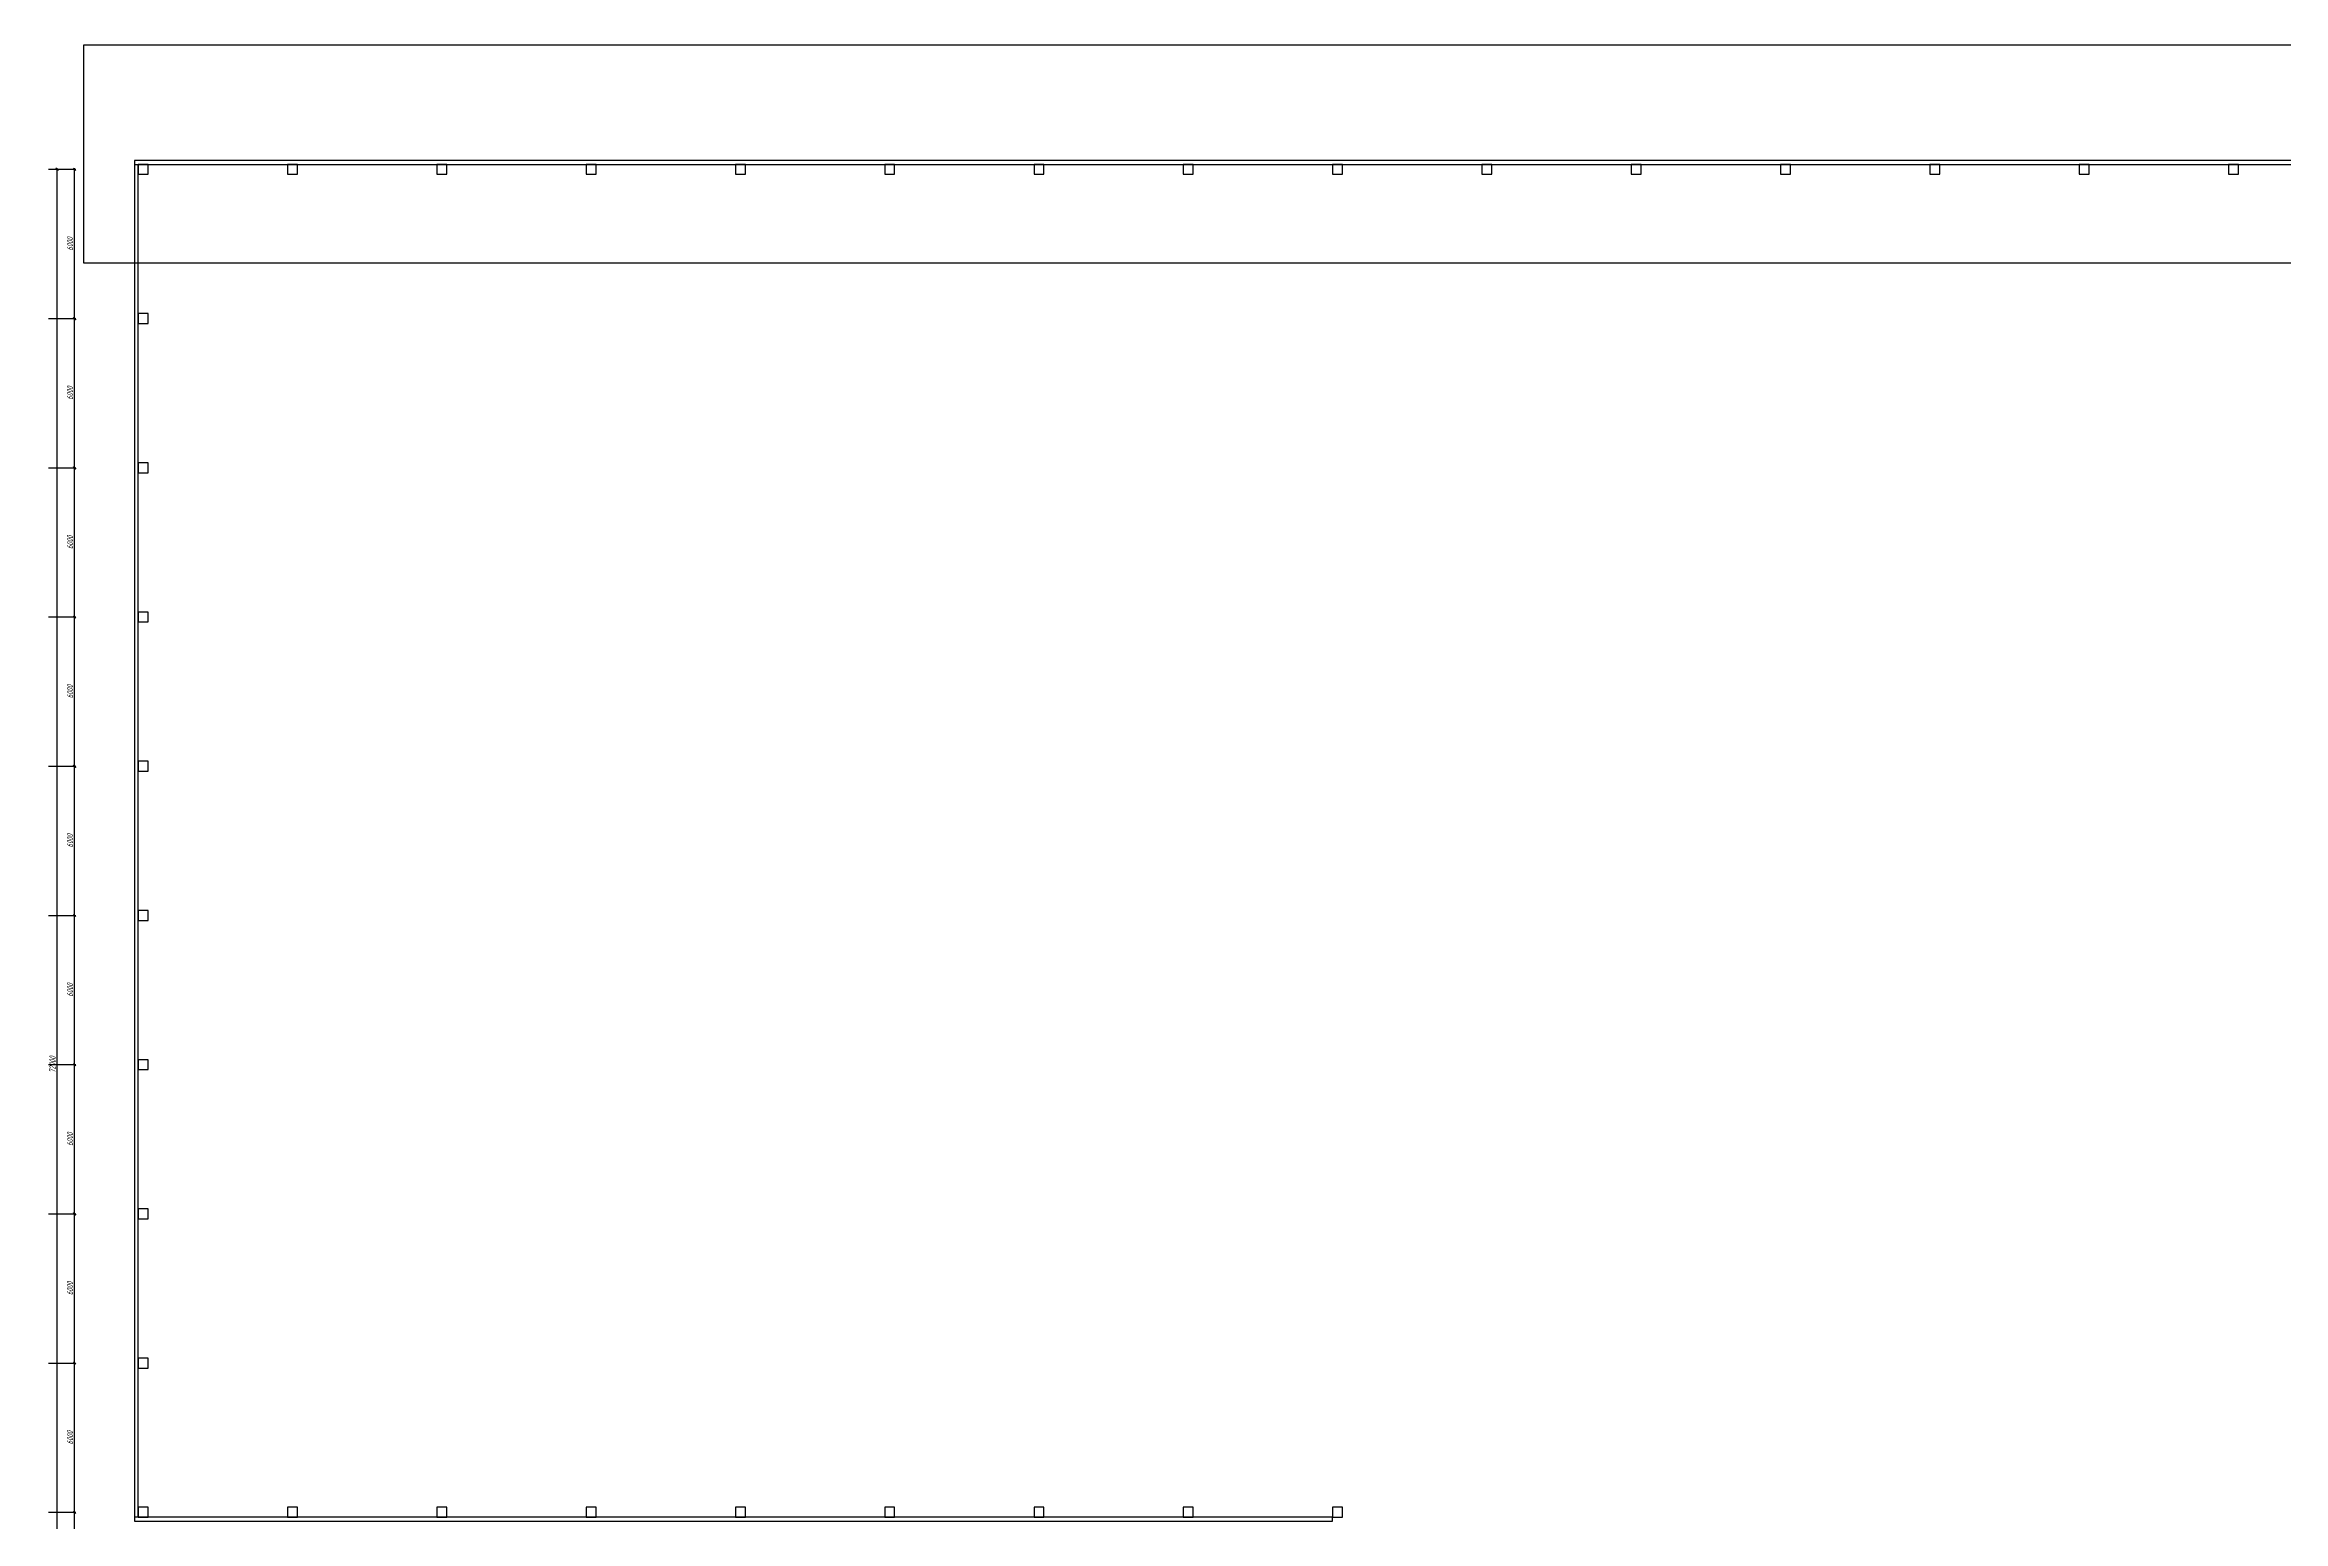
# Model space of a CAD drawing. Header units: millimetres. Extents: x -351329 to 406471, y -382937 to 111767.
# Drawn here: x -64613 to 25343, y -66615 to -7246 of the extents above; entities that cross this region are included whole.
import ezdxf

# ---------------------------------------------------------------- set-up
doc = ezdxf.new("R2010")
doc.units = ezdxf.units.MM
for name, color, linetype, lineweight in [('_Оси', 90, 'Continuous', 13), ('_Сендвичи', 230, 'Continuous', 30), ('_Стены', 7, 'Continuous', 30), ('выноска', 7, 'Continuous', 13), ('Нумерация RAL 6024', 91, 'Continuous', 30)]:
    doc.layers.add(name, color=color, linetype=linetype, lineweight=lineweight)
doc.styles.add('СПДС_размеры', font='spdswin.shx', dxfattribs={"width": 0.8, "oblique": 15})
doc.dimstyles.new('СПДС', dxfattribs={"dimtxt": 2.5, "dimasz": 1, "dimexe": 0.5, "dimexo": 1.5, "dimtad": 1, "dimdec": 0, "dimtxsty": 'СПДС_размеры', "dimblk": 'OBLIQUE', "dimcen": 2.5, "dimdle": 0.5, "dimadec": 8, "dimazin": 0, "dimtfac": 1, "dimtdec": 0, "dimtix": 1, "dimtmove": 0, "dimatfit": 3, "dimfxl": 1, "dimarcsym": 0})

# ---------------------------------------------------------------- blocks, each defined once
blk = doc.blocks.new('_Oblique')
at = {"layer": 'выноска', "color": 0, "lineweight": -2}
blk.add_line((-0.5, -0.5), (0.5, 0.5), dxfattribs=at)
blk = doc.blocks.new('*D245')
at = {"layer": '_Оси', "color": 0, "lineweight": -2, "transparency": 16777216}
for p, q in [((-64463, -12255), (-64063, -12255)), ((-64113, -84305), (-64113, -12205)), ((-64463, -84255), (-64063, -84255))]:
    blk.add_line(p, q, dxfattribs=at)
at = {"layer": 'Defpoints', "color": 0, "transparency": 16777216}
for p in [(-64613, -12255), (-64113, -12255), (-64613, -84255)]:
    blk.add_point(p, dxfattribs=at)
at = {"layer": '_Оси', "color": 0, "lineweight": -2, "transparency": 16777216, "xscale": 100, "yscale": 100, "zscale": 100}
for p, rotation in [((-64113, -12255), 90), ((-64113, -84255), 270)]:
    blk.add_blockref('_Oblique', p, dxfattribs=dict(at, rotation=rotation))
at = {"layer": '_Оси', "color": 0, "lineweight": 25, "transparency": 16777216, "insert": (-64300.5, -48255), "char_height": 250, "attachment_point": 5, "rotation": 90, "style": 'СПДС_размеры'}
blk.add_mtext('72000', dxfattribs=at)
blk = doc.blocks.new('*D248')
at = {"layer": '_Оси', "color": 0, "lineweight": -2, "transparency": 16777216}
for p, q in [((-64463, -66255), (-63363, -66255)), ((-63413, -72305), (-63413, -66205)), ((-64463, -72255), (-63363, -72255))]:
    blk.add_line(p, q, dxfattribs=at)
at = {"layer": 'Defpoints', "color": 0, "transparency": 16777216}
for p in [(-64613, -66255), (-63413, -66255), (-64613, -72255)]:
    blk.add_point(p, dxfattribs=at)
at = {"layer": '_Оси', "color": 0, "lineweight": -2, "transparency": 16777216, "xscale": 100, "yscale": 100, "zscale": 100}
for p, rotation in [((-63413, -66255), 90), ((-63413, -72255), 270)]:
    blk.add_blockref('_Oblique', p, dxfattribs=dict(at, rotation=rotation))
at = {"layer": '_Оси', "color": 0, "lineweight": 25, "transparency": 16777216, "insert": (-63600.5, -69255), "char_height": 250, "attachment_point": 5, "rotation": 90, "style": 'СПДС_размеры'}
blk.add_mtext('6000', dxfattribs=at)
blk = doc.blocks.new('*D249')
at = {"layer": '_Оси', "color": 0, "lineweight": -2, "transparency": 16777216}
for p, q in [((-64463, -60255), (-63363, -60255)), ((-63413, -66305), (-63413, -60205)), ((-64463, -66255), (-63363, -66255))]:
    blk.add_line(p, q, dxfattribs=at)
at = {"layer": 'Defpoints', "color": 0, "transparency": 16777216}
for p in [(-64613, -60255), (-63413, -60255), (-64613, -66255)]:
    blk.add_point(p, dxfattribs=at)
at = {"layer": '_Оси', "color": 0, "lineweight": -2, "transparency": 16777216, "xscale": 100, "yscale": 100, "zscale": 100}
for p, rotation in [((-63413, -60255), 90), ((-63413, -66255), 270)]:
    blk.add_blockref('_Oblique', p, dxfattribs=dict(at, rotation=rotation))
at = {"layer": '_Оси', "color": 0, "lineweight": 25, "transparency": 16777216, "insert": (-63600.5, -63255), "char_height": 250, "attachment_point": 5, "rotation": 90, "style": 'СПДС_размеры'}
blk.add_mtext('6000', dxfattribs=at)
blk = doc.blocks.new('*D250')
at = {"layer": '_Оси', "color": 0, "lineweight": -2, "transparency": 16777216}
for p, q in [((-64463, -54255), (-63363, -54255)), ((-63413, -60305), (-63413, -54205)), ((-64463, -60255), (-63363, -60255))]:
    blk.add_line(p, q, dxfattribs=at)
at = {"layer": 'Defpoints', "color": 0, "transparency": 16777216}
for p in [(-64613, -54255), (-63413, -54255), (-64613, -60255)]:
    blk.add_point(p, dxfattribs=at)
at = {"layer": '_Оси', "color": 0, "lineweight": -2, "transparency": 16777216, "xscale": 100, "yscale": 100, "zscale": 100}
for p, rotation in [((-63413, -54255), 90), ((-63413, -60255), 270)]:
    blk.add_blockref('_Oblique', p, dxfattribs=dict(at, rotation=rotation))
at = {"layer": '_Оси', "color": 0, "lineweight": 25, "transparency": 16777216, "insert": (-63600.5, -57255), "char_height": 250, "attachment_point": 5, "rotation": 90, "style": 'СПДС_размеры'}
blk.add_mtext('6000', dxfattribs=at)
blk = doc.blocks.new('*D251')
at = {"layer": '_Оси', "color": 0, "lineweight": -2, "transparency": 16777216}
for p, q in [((-64463, -48255), (-63363, -48255)), ((-63413, -54305), (-63413, -48205)), ((-64463, -54255), (-63363, -54255))]:
    blk.add_line(p, q, dxfattribs=at)
at = {"layer": 'Defpoints', "color": 0, "transparency": 16777216}
for p in [(-64613, -48255), (-63413, -48255), (-64613, -54255)]:
    blk.add_point(p, dxfattribs=at)
at = {"layer": '_Оси', "color": 0, "lineweight": -2, "transparency": 16777216, "xscale": 100, "yscale": 100, "zscale": 100}
for p, rotation in [((-63413, -48255), 90), ((-63413, -54255), 270)]:
    blk.add_blockref('_Oblique', p, dxfattribs=dict(at, rotation=rotation))
at = {"layer": '_Оси', "color": 0, "lineweight": 25, "transparency": 16777216, "insert": (-63600.5, -51255), "char_height": 250, "attachment_point": 5, "rotation": 90, "style": 'СПДС_размеры'}
blk.add_mtext('6000', dxfattribs=at)
blk = doc.blocks.new('*D252')
at = {"layer": '_Оси', "color": 0, "lineweight": -2, "transparency": 16777216}
for p, q in [((-64463, -42255), (-63363, -42255)), ((-63413, -48305), (-63413, -42205)), ((-64463, -48255), (-63363, -48255))]:
    blk.add_line(p, q, dxfattribs=at)
at = {"layer": 'Defpoints', "color": 0, "transparency": 16777216}
for p in [(-64613, -42255), (-63413, -42255), (-64613, -48255)]:
    blk.add_point(p, dxfattribs=at)
at = {"layer": '_Оси', "color": 0, "lineweight": -2, "transparency": 16777216, "xscale": 100, "yscale": 100, "zscale": 100}
for p, rotation in [((-63413, -42255), 90), ((-63413, -48255), 270)]:
    blk.add_blockref('_Oblique', p, dxfattribs=dict(at, rotation=rotation))
at = {"layer": '_Оси', "color": 0, "lineweight": 25, "transparency": 16777216, "insert": (-63600.5, -45255), "char_height": 250, "attachment_point": 5, "rotation": 90, "style": 'СПДС_размеры'}
blk.add_mtext('6000', dxfattribs=at)
blk = doc.blocks.new('*D253')
at = {"layer": '_Оси', "color": 0, "lineweight": -2, "transparency": 16777216}
for p, q in [((-64463, -36255), (-63363, -36255)), ((-63413, -42305), (-63413, -36205)), ((-64463, -42255), (-63363, -42255))]:
    blk.add_line(p, q, dxfattribs=at)
at = {"layer": 'Defpoints', "color": 0, "transparency": 16777216}
for p in [(-64613, -36255), (-63413, -36255), (-64613, -42255)]:
    blk.add_point(p, dxfattribs=at)
at = {"layer": '_Оси', "color": 0, "lineweight": -2, "transparency": 16777216, "xscale": 100, "yscale": 100, "zscale": 100}
for p, rotation in [((-63413, -36255), 90), ((-63413, -42255), 270)]:
    blk.add_blockref('_Oblique', p, dxfattribs=dict(at, rotation=rotation))
at = {"layer": '_Оси', "color": 0, "lineweight": 25, "transparency": 16777216, "insert": (-63600.5, -39255), "char_height": 250, "attachment_point": 5, "rotation": 90, "style": 'СПДС_размеры'}
blk.add_mtext('6000', dxfattribs=at)
blk = doc.blocks.new('*D254')
at = {"layer": '_Оси', "color": 0, "lineweight": -2, "transparency": 16777216}
for p, q in [((-64463, -30255), (-63363, -30255)), ((-63413, -36305), (-63413, -30205)), ((-64463, -36255), (-63363, -36255))]:
    blk.add_line(p, q, dxfattribs=at)
at = {"layer": 'Defpoints', "color": 0, "transparency": 16777216}
for p in [(-64613, -30255), (-63413, -30255), (-64613, -36255)]:
    blk.add_point(p, dxfattribs=at)
at = {"layer": '_Оси', "color": 0, "lineweight": -2, "transparency": 16777216, "xscale": 100, "yscale": 100, "zscale": 100}
for p, rotation in [((-63413, -30255), 90), ((-63413, -36255), 270)]:
    blk.add_blockref('_Oblique', p, dxfattribs=dict(at, rotation=rotation))
at = {"layer": '_Оси', "color": 0, "lineweight": 25, "transparency": 16777216, "insert": (-63600.5, -33255), "char_height": 250, "attachment_point": 5, "rotation": 90, "style": 'СПДС_размеры'}
blk.add_mtext('6000', dxfattribs=at)
blk = doc.blocks.new('*D255')
at = {"layer": '_Оси', "color": 0, "lineweight": -2, "transparency": 16777216}
for p, q in [((-64463, -24255), (-63363, -24255)), ((-63413, -30305), (-63413, -24205)), ((-64463, -30255), (-63363, -30255))]:
    blk.add_line(p, q, dxfattribs=at)
at = {"layer": 'Defpoints', "color": 0, "transparency": 16777216}
for p in [(-64613, -24255), (-63413, -24255), (-64613, -30255)]:
    blk.add_point(p, dxfattribs=at)
at = {"layer": '_Оси', "color": 0, "lineweight": -2, "transparency": 16777216, "xscale": 100, "yscale": 100, "zscale": 100}
for p, rotation in [((-63413, -24255), 90), ((-63413, -30255), 270)]:
    blk.add_blockref('_Oblique', p, dxfattribs=dict(at, rotation=rotation))
at = {"layer": '_Оси', "color": 0, "lineweight": 25, "transparency": 16777216, "insert": (-63600.5, -27255), "char_height": 250, "attachment_point": 5, "rotation": 90, "style": 'СПДС_размеры'}
blk.add_mtext('6000', dxfattribs=at)
blk = doc.blocks.new('*D256')
at = {"layer": '_Оси', "color": 0, "lineweight": -2, "transparency": 16777216}
for p, q in [((-64463, -18255), (-63363, -18255)), ((-63413, -24305), (-63413, -18205)), ((-64463, -24255), (-63363, -24255))]:
    blk.add_line(p, q, dxfattribs=at)
at = {"layer": 'Defpoints', "color": 0, "transparency": 16777216}
for p in [(-64613, -18255), (-63413, -18255), (-64613, -24255)]:
    blk.add_point(p, dxfattribs=at)
at = {"layer": '_Оси', "color": 0, "lineweight": -2, "transparency": 16777216, "xscale": 100, "yscale": 100, "zscale": 100}
for p, rotation in [((-63413, -18255), 90), ((-63413, -24255), 270)]:
    blk.add_blockref('_Oblique', p, dxfattribs=dict(at, rotation=rotation))
at = {"layer": '_Оси', "color": 0, "lineweight": 25, "transparency": 16777216, "insert": (-63600.5, -21255), "char_height": 250, "attachment_point": 5, "rotation": 90, "style": 'СПДС_размеры'}
blk.add_mtext('6000', dxfattribs=at)
blk = doc.blocks.new('*D257')
at = {"layer": '_Оси', "color": 0, "lineweight": -2, "transparency": 16777216}
for p, q in [((-64463, -12255), (-63363, -12255)), ((-63413, -18305), (-63413, -12205)), ((-64463, -18255), (-63363, -18255))]:
    blk.add_line(p, q, dxfattribs=at)
at = {"layer": 'Defpoints', "color": 0, "transparency": 16777216}
for p in [(-64613, -12255), (-63413, -12255), (-64613, -18255)]:
    blk.add_point(p, dxfattribs=at)
at = {"layer": '_Оси', "color": 0, "lineweight": -2, "transparency": 16777216, "xscale": 100, "yscale": 100, "zscale": 100}
for p, rotation in [((-63413, -12255), 90), ((-63413, -18255), 270)]:
    blk.add_blockref('_Oblique', p, dxfattribs=dict(at, rotation=rotation))
at = {"layer": '_Оси', "color": 0, "lineweight": 25, "transparency": 16777216, "insert": (-63600.5, -15255), "char_height": 250, "attachment_point": 5, "rotation": 90, "style": 'СПДС_размеры'}
blk.add_mtext('6000', dxfattribs=at)

msp = doc.modelspace()

# ---------------------------------------------------------------- linework, layer by layer
at = {"layer": '_Сендвичи', "ltscale": 100}
for points in [[(-61009, -12055), (113691, -12055), (113691, -11905), (-61009, -11905)], [(-61009, -66435), (-60859, -66435), (-60859, -12075), (-61009, -12075)], [(-61009, -66605), (-12859, -66605), (-12859, -66455), (-61009, -66455)]]:
    msp.add_lwpolyline(points, close=True, dxfattribs=at)
at = {"layer": '_Стены', "ltscale": 100}
for points in [[(-60859, -12455), (-60459, -12455), (-60459, -12055), (-60859, -12055)], [(-54859, -12455), (-54459, -12455), (-54459, -12055), (-54859, -12055)], [(-48859, -12455), (-48459, -12455), (-48459, -12055), (-48859, -12055)], [(-42859, -12455), (-42459, -12455), (-42459, -12055), (-42859, -12055)], [(-36859, -12455), (-36459, -12455), (-36459, -12055), (-36859, -12055)], [(-30859, -12455), (-30459, -12455), (-30459, -12055), (-30859, -12055)], [(-24859, -12455), (-24459, -12455), (-24459, -12055), (-24859, -12055)], [(-18859, -12455), (-18459, -12455), (-18459, -12055), (-18859, -12055)], [(-12859, -12455), (-12459, -12455), (-12459, -12055), (-12859, -12055)], [(-6859, -12455), (-6459, -12455), (-6459, -12055), (-6859, -12055)], [(-859, -12455), (-459, -12455), (-459, -12055), (-859, -12055)], [(5141, -12455), (5541, -12455), (5541, -12055), (5141, -12055)], [(11141, -12455), (11541, -12455), (11541, -12055), (11141, -12055)], [(17141, -12455), (17541, -12455), (17541, -12055), (17141, -12055)], [(23141, -12455), (23541, -12455), (23541, -12055), (23141, -12055)], [(-60859, -18455), (-60459, -18455), (-60459, -18055), (-60859, -18055)], [(-60859, -24455), (-60459, -24455), (-60459, -24055), (-60859, -24055)], [(-60859, -30455), (-60459, -30455), (-60459, -30055), (-60859, -30055)], [(-60859, -36455), (-60459, -36455), (-60459, -36055), (-60859, -36055)], [(-60859, -42455), (-60459, -42455), (-60459, -42055), (-60859, -42055)], [(-60859, -48455), (-60459, -48455), (-60459, -48055), (-60859, -48055)], [(-60859, -54455), (-60459, -54455), (-60459, -54055), (-60859, -54055)], [(-60859, -60455), (-60459, -60455), (-60459, -60055), (-60859, -60055)], [(-60859, -66455), (-60459, -66455), (-60459, -66055), (-60859, -66055)], [(-54859, -66455), (-54459, -66455), (-54459, -66055), (-54859, -66055)], [(-48859, -66455), (-48459, -66455), (-48459, -66055), (-48859, -66055)], [(-42859, -66455), (-42459, -66455), (-42459, -66055), (-42859, -66055)], [(-36859, -66455), (-36459, -66455), (-36459, -66055), (-36859, -66055)], [(-30859, -66455), (-30459, -66455), (-30459, -66055), (-30859, -66055)], [(-24859, -66455), (-24459, -66455), (-24459, -66055), (-24859, -66055)], [(-18859, -66455), (-18459, -66455), (-18459, -66055), (-18859, -66055)], [(-12859, -66455), (-12459, -66455), (-12459, -66055), (-12859, -66055)]]:
    msp.add_lwpolyline(points, close=True, dxfattribs=at)
at = {"layer": 'Нумерация RAL 6024', "color": 2, "ltscale": 100}
msp.add_lwpolyline([(-63044, -7246), (54783, -7246), (54783, -16028), (-63044, -16028)], close=True, dxfattribs=at)

# ---------------------------------------------------------------- dimensions: what is measured, and where the dimension line sits
at = {"layer": '_Оси', "lineweight": 25}
for base, p1, p2, picture, middle in [((-64113, -12255), (-64613, -84255), (-64613, -12255), '*D245', (-64300.5, -48255)), ((-63413, -12255), (-64613, -18255), (-64613, -12255), '*D257', (-63600.5, -15255)), ((-63413, -18255), (-64613, -24255), (-64613, -18255), '*D256', (-63600.5, -21255)), ((-63413, -24255), (-64613, -30255), (-64613, -24255), '*D255', (-63600.5, -27255)), ((-63413, -30255), (-64613, -36255), (-64613, -30255), '*D254', (-63600.5, -33255)), ((-63413, -36255), (-64613, -42255), (-64613, -36255), '*D253', (-63600.5, -39255)), ((-63413, -42255), (-64613, -48255), (-64613, -42255), '*D252', (-63600.5, -45255)), ((-63413, -48255), (-64613, -54255), (-64613, -48255), '*D251', (-63600.5, -51255)), ((-63413, -54255), (-64613, -60255), (-64613, -54255), '*D250', (-63600.5, -57255)), ((-63413, -60255), (-64613, -66255), (-64613, -60255), '*D249', (-63600.5, -63255)), ((-63413, -66255), (-64613, -72255), (-64613, -66255), '*D248', (-63600.5, -69255))]:
    dim = msp.add_linear_dim(base=base, p1=p1, p2=p2, angle=270, dimstyle='СПДС', override={"dimscale": 100}, dxfattribs=at)
    dim.commit()
    dim.dimension.update_dxf_attribs({"geometry": picture, "text_midpoint": middle})

doc.saveas('drawing.dxf')
